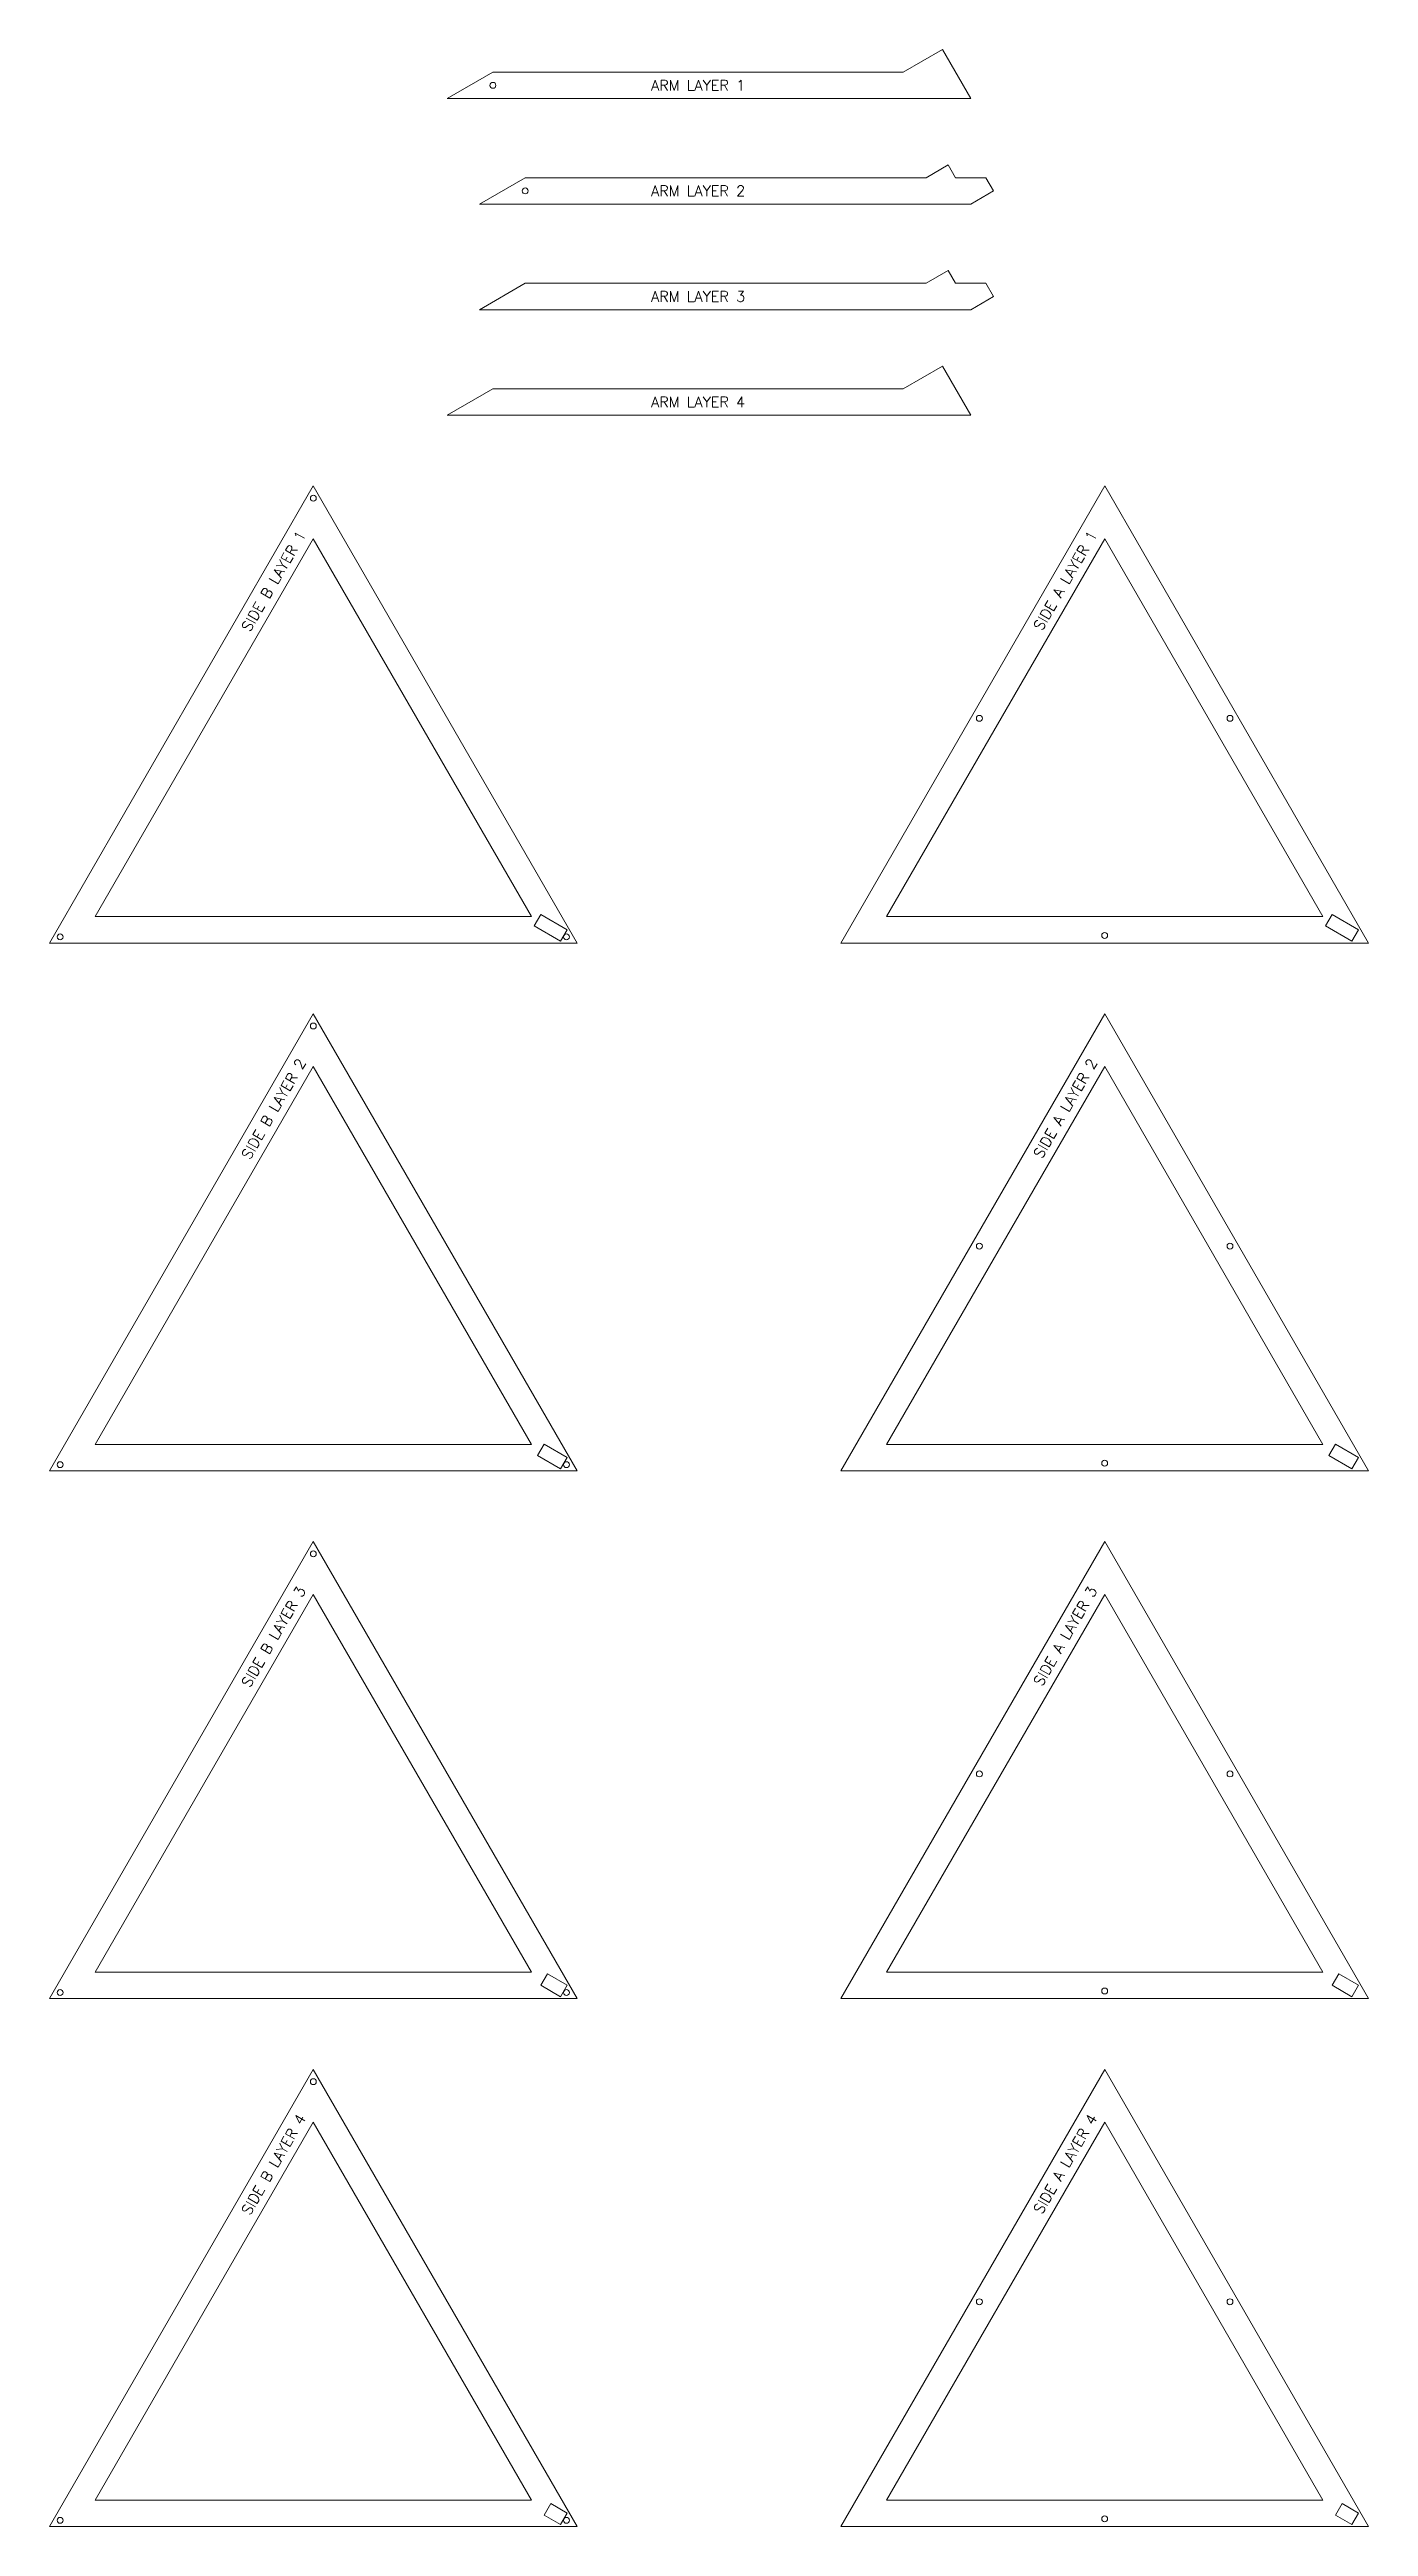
# Model space of a CAD drawing. Header units: millimetres. Extents: x -250 to 250, y -469 to 469.
import ezdxf
from ezdxf.enums import TextEntityAlignment as Align

# ---------------------------------------------------------------- set-up
doc = ezdxf.new("R2010")
doc.units = ezdxf.units.MM
doc.layers.get('0').update_dxf_attribs({"color": 18, "lineweight": 5, "true_color": 0x000000})
doc.layers.add('text', color=1, linetype='Continuous', lineweight=5, true_color=0xff0000)
doc.styles.add('textstyle11', font='RomanS2')
doc.styles.add('textstyle12', font='RomanS2')
doc.styles.add('textstyle13', font='RomanS2')
doc.styles.add('textstyle14', font='RomanS2')
doc.styles.add('textstyle15', font='RomanS2')
doc.styles.add('textstyle16', font='RomanS2')
doc.styles.add('textstyle17', font='RomanS2')
doc.styles.add('textstyle18', font='RomanS2')
doc.styles.add('textstyle19', font='RomanS2')
doc.styles.add('textstyle20', font='RomanS2')
doc.styles.add('textstyle21', font='RomanS2')
doc.styles.add('textstyle22', font='RomanS2')

msp = doc.modelspace()

# ---------------------------------------------------------------- linework, layer by layer
for p, q in [((88.5, 469.29), (73.66, 460.71)), ((99.23, 450.71), (88.5, 469.29)), ((-81.91, 460.71), (-99.23, 450.71)), ((73.66, 460.71), (-81.91, 460.71)), ((-99.23, 450.71), (99.23, 450.71)), ((90.67, 425.54), (82.32, 420.71)), ((93.45, 420.71), (90.67, 425.54)), ((-69.66, 420.71), (-86.98, 410.71)), ((82.32, 420.71), (-69.66, 420.71)), ((105, 420.71), (93.45, 420.71)), ((99.23, 410.71), (107.89, 415.71)), ((107.89, 415.71), (105, 420.71)), ((-86.98, 410.71), (99.23, 410.71)), ((90.67, 385.54), (82.32, 380.71)), ((93.45, 380.71), (90.67, 385.54)), ((-69.66, 380.71), (-86.98, 370.71)), ((82.32, 380.71), (-69.66, 380.71)), ((105, 380.71), (93.45, 380.71)), ((99.23, 370.71), (107.89, 375.71)), ((107.89, 375.71), (105, 380.71)), ((-86.98, 370.71), (99.23, 370.71)), ((88.5, 349.29), (73.66, 340.71)), ((99.23, 330.71), (88.5, 349.29)), ((-81.91, 340.71), (-99.23, 330.71)), ((73.66, 340.71), (-81.91, 340.71)), ((-99.23, 330.71), (99.23, 330.71)), ((-250, 130.71), (-150, 303.92)), ((-150, 303.92), (-50, 130.71)), ((50, 130.71), (150, 303.92)), ((150, 303.92), (250, 130.71)), ((-232.68, 140.71), (-150, 283.92)), ((-150, 283.92), (-67.32, 140.71)), ((67.32, 140.71), (150, 283.92)), ((150, 283.92), (232.68, 140.71)), ((-63.75, 141.54), (-66.25, 137.21)), ((-63.75, 141.54), (-53.75, 135.77)), ((236.25, 141.54), (233.75, 137.21)), ((236.25, 141.54), (246.25, 135.77)), ((-232.68, 140.71), (-67.32, 140.71)), ((-66.25, 137.21), (-56.25, 131.44)), ((-53.75, 135.77), (-56.25, 131.44)), ((67.32, 140.71), (232.68, 140.71)), ((233.75, 137.21), (243.75, 131.44)), ((243.75, 131.44), (246.25, 135.77)), ((-250, 130.71), (-50, 130.71)), ((50, 130.71), (250, 130.71)), ((-250, -69.29), (-150, 103.92)), ((-150, 103.92), (-50, -69.29)), ((50, -69.29), (150, 103.92)), ((150, 103.92), (250, -69.29)), ((-232.68, -59.29), (-150, 83.92)), ((-150, 83.92), (-67.32, -59.29)), ((67.32, -59.29), (150, 83.92)), ((150, 83.92), (232.68, -59.29)), ((-232.68, -59.29), (-67.32, -59.29)), ((-62.5, -59.18), (-65, -63.51)), ((-65, -63.51), (-56.25, -68.56)), ((-62.5, -59.18), (-53.75, -64.23)), ((-56.25, -68.56), (-53.75, -64.23)), ((67.32, -59.29), (232.68, -59.29)), ((237.5, -59.18), (235, -63.51)), ((235, -63.51), (243.75, -68.56)), ((237.5, -59.18), (246.25, -64.23)), ((243.75, -68.56), (246.25, -64.23)), ((-250, -69.29), (-50, -69.29)), ((50, -69.29), (250, -69.29)), ((-250, -269.29), (-150, -96.08)), ((-150, -96.08), (-50, -269.29)), ((50, -269.29), (150, -96.08)), ((150, -96.08), (250, -269.29)), ((-232.68, -259.29), (-150, -116.08)), ((-150, -116.08), (-67.32, -259.29)), ((67.32, -259.29), (150, -116.08)), ((150, -116.08), (232.68, -259.29)), ((-232.68, -259.29), (-67.32, -259.29)), ((-61.25, -259.9), (-63.75, -264.23)), ((-53.75, -264.23), (-61.25, -259.9)), ((67.32, -259.29), (232.68, -259.29)), ((238.75, -259.9), (236.25, -264.23)), ((246.25, -264.23), (238.75, -259.9)), ((-250, -269.29), (-50, -269.29)), ((-56.25, -268.56), (-63.75, -264.23)), ((-56.25, -268.56), (-53.75, -264.23)), ((50, -269.29), (250, -269.29)), ((243.75, -268.56), (236.25, -264.23)), ((243.75, -268.56), (246.25, -264.23)), ((-250, -469.29), (-150, -296.08)), ((-150, -296.08), (-50, -469.29)), ((50, -469.29), (150, -296.08)), ((150, -296.08), (250, -469.29)), ((-232.68, -459.29), (-150, -316.08)), ((-150, -316.08), (-67.32, -459.29)), ((67.32, -459.29), (150, -316.08)), ((150, -316.08), (232.68, -459.29)), ((-232.68, -459.29), (-67.32, -459.29)), ((67.32, -459.29), (232.68, -459.29)), ((-250, -469.29), (-50, -469.29)), ((-62.5, -464.96), (-60, -460.62)), ((-62.5, -464.96), (-56.25, -468.56)), ((-53.75, -464.23), (-60, -460.62)), ((-56.25, -468.56), (-53.75, -464.23)), ((50, -469.29), (250, -469.29)), ((237.5, -464.96), (240, -460.62)), ((237.5, -464.96), (243.75, -468.56)), ((246.25, -464.23), (240, -460.62)), ((243.75, -468.56), (246.25, -464.23))]:
    msp.add_line(p, q)
for centre in [(-81.91, 455.71), (-69.66, 415.71), (-150, 299.27), (102.5, 215.87), (197.5, 215.87), (-245.97, 133.04), (-54.03, 133.04), (150, 133.6), (-150, 99.27), (102.5, 15.87), (197.5, 15.87), (150, -66.4), (-245.97, -66.96), (-54.03, -66.96), (-150, -100.73), (102.5, -184.13), (197.5, -184.13), (-245.97, -266.96), (-54.03, -266.96), (150, -266.4), (-150, -300.73), (102.5, -384.13), (197.5, -384.13), (-245.97, -466.96), (-54.03, -466.96), (150, -466.4)]:
    msp.add_circle(centre, 1.12)

# ---------------------------------------------------------------- texts
at = {"layer": 'text'}
for s, style, p in [('ARM LAYER 1', 'textstyle19', (-4.12, 455.71)), ('ARM LAYER 2', 'textstyle20', (-4.12, 415.71)), ('ARM LAYER 3', 'textstyle21', (-4.12, 375.71)), ('ARM LAYER 4', 'textstyle22', (-4.12, 335.71))]:
    msp.add_text(s, height=4, dxfattribs=dict(at, style=style)).set_placement(p, align=Align.MIDDLE)
for s, style, p in [('SIDE B LAYER 1', 'textstyle15', (-154.33, 286.42)), ('SIDE A LAYER 1', 'textstyle11', (145.67, 286.42)), ('SIDE B LAYER 2', 'textstyle16', (-154.33, 86.42)), ('SIDE A LAYER 2', 'textstyle12', (145.67, 86.42)), ('SIDE B LAYER 3', 'textstyle17', (-154.33, -113.58)), ('SIDE A LAYER 3', 'textstyle13', (145.67, -113.58)), ('SIDE B LAYER 4', 'textstyle18', (-154.33, -313.58)), ('SIDE A LAYER 4', 'textstyle14', (145.67, -313.58))]:
    msp.add_text(s, height=4, rotation=60, dxfattribs=dict(at, style=style)).set_placement(p, align=Align.MIDDLE_RIGHT)

doc.saveas('drawing.dxf')
